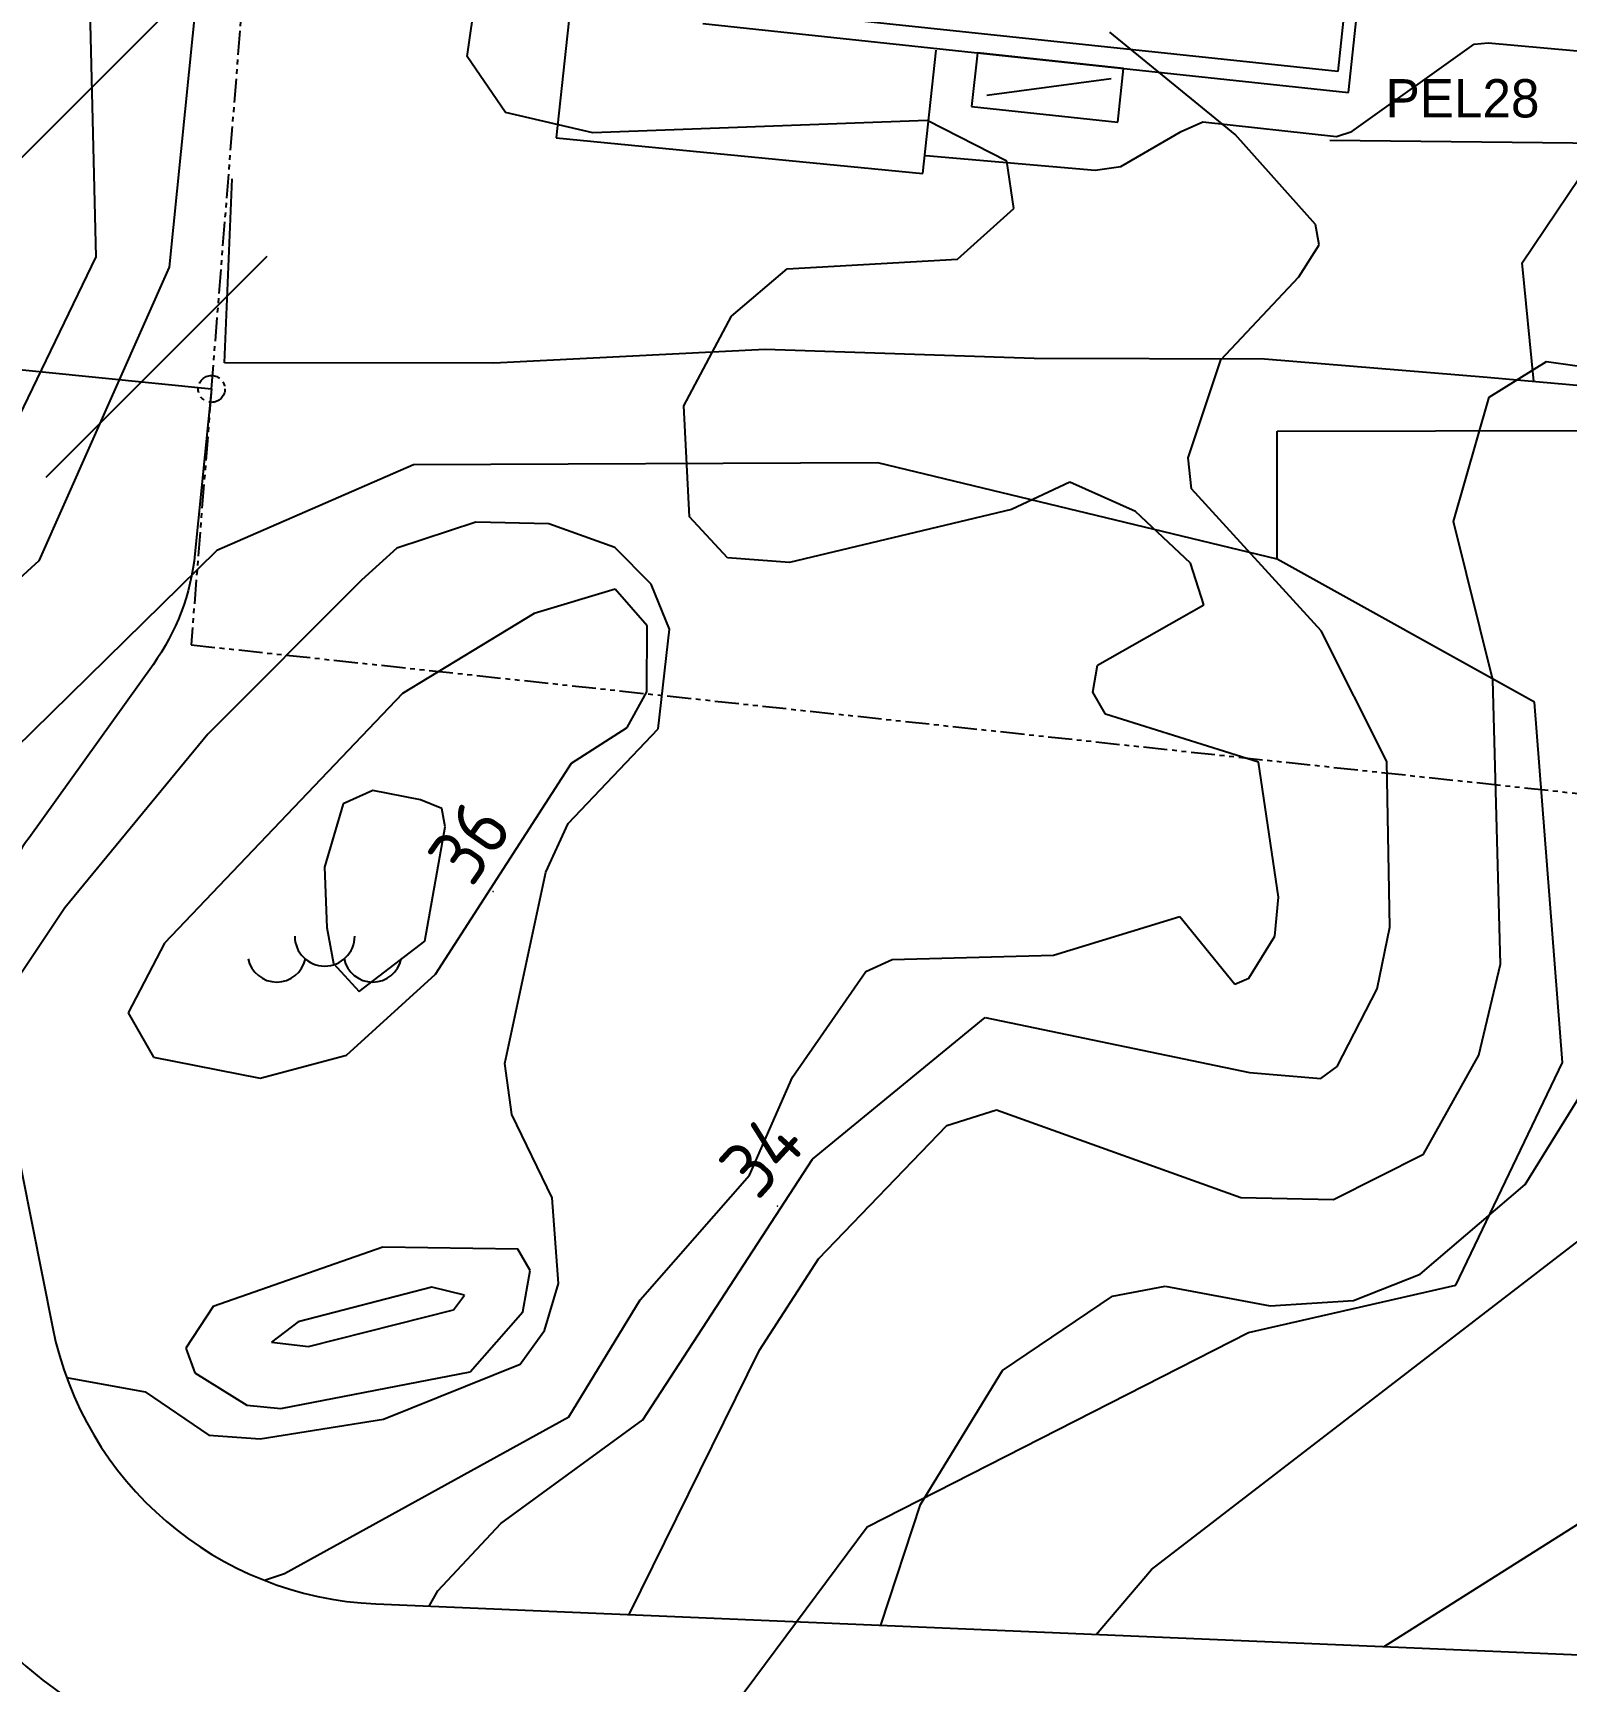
# Model space of a CAD drawing. Header units: metres. Extents: x 139929 to 142176, y 6401995 to 6404420.
# Drawn here: x 140437.14 to 140477.15, y 6402284.77 to 6402327.79 of the extents above; entities that cross this region are included whole.
import ezdxf
from ezdxf.enums import TextEntityAlignment as Align

# ---------------------------------------------------------------- set-up
doc = ezdxf.new("R2010")
doc.units = ezdxf.units.M
doc.header["$LTSCALE"] = 0.5
doc.linetypes.add('HAECK', pattern=[0])
doc.linetypes.add('PHANTOM', pattern=[2.5, 1.25, -0.25, 0.25, -0.25, 0.25, -0.25])
doc.layers.get('0').update_dxf_attribs({"color": 1})
doc.layers.add('LM_GRÄNSPUNKT_TEXT_NY', color=94, linetype='Continuous', lineweight=25)
for name, color, linetype in [('M-BEF-BYGGNAD', 3, 'Continuous'), ('M-BEF-FORNFYND', 4, 'Continuous'), ('M-BEF-HÄCK', 7, 'Continuous'), ('M-BEF-MARKLINJE', 4, 'Continuous'), ('M-BEF-NIVÅKURVA-PRIMÄR-0.5M', 12, 'Continuous'), ('M-BEF-NIVÅKURVA-PRIMÄR-1.0M', 12, 'Continuous'), ('M-BEF-STAKET', 4, 'STAKET'), ('M-BEF-TELE-TEXT', 1, 'Continuous'), ('M-BEF-VÄGKANTSTÖD', 1, 'Continuous'), ('M-GR-FASTIGHETSGRÄNS', 3, 'PHANTOM'), ('M-STOMLINJE', 3, 'Continuous')]:
    doc.layers.add(name, color=color, linetype=linetype)
doc.styles.add('ISO', font='iso.shx', dxfattribs={"height": 2.5})
doc.styles.add('ITALICC', font='italicc', dxfattribs={"oblique": 10})
doc.styles.add('Style-font38', font='font38.shx')
doc.linetypes.add('STAKET', pattern='A,7,[134,morastr.shx,S=0.8,R=0,X=0,Y=0],0.6,[134,morastr.shx,S=0.8,R=0,X=0,Y=0],1', length=8.6)
picture_1 = doc.add_image_def('image1.png', size_in_pixel=(962, 792))

# ---------------------------------------------------------------- blocks, each defined once
blk = doc.blocks.new('PRI_M_BERG')
for centre, radius, start, end in [((0, 0.867), 0.784, 180, 0), ((-1.252, 0.43), 0.765, 192.2902, 347.7098), ((1.252, 0.43), 0.765, 192.2902, 347.7098)]:
    blk.add_arc(centre, radius, start, end)
blk = doc.blocks.new('LIGGARPUNKT')
blk.add_circle((0, 0), 0.35)
at = {"layer": 'LM_GRÄNSPUNKT_TEXT_NY', "style": 'ITALICC', "oblique": 10}
blk.add_attdef('PUNKTBETECKNING', (0.5, -0.35), '', height=0.7, dxfattribs=at)
blk = doc.blocks.new('PRI_NIVÅ_HÖJDPKT')
at = {"color": 0, "linetype": 'Continuous', "lineweight": -3}
blk.add_circle((183, 184), 0.0005, dxfattribs=at)

msp = doc.modelspace()

# ---------------------------------------------------------------- hatches: boundary and pattern name
at = {"layer": 'M-BEF-FORNFYND'}
h = msp.add_hatch(dxfattribs=at)
h.set_pattern_fill('ANSI31', color=13, scale=2)
h.paths.add_polyline_path([(140426.713, 6402370.307), (140420.855, 6402376.412), (140411.054, 6402383.213), (140403.484, 6402387.15), (140394.943, 6402391.956), (140390.625, 6402395.157), (140385.662, 6402397.629), (140381.852, 6402400.172), (140377.274, 6402403.822), (140370.194, 6402407.321), (140358.287, 6402414.699), (140344.841, 6402421.059), (140334.271, 6402425.284), (140320.287, 6402428.867), (140310.489, 6402427.392), (140308.895, 6402419.035), (140313.284, 6402410.323), (140319.846, 6402399.896), (140330.344, 6402380.737), (140331.799, 6402371.174), (140329.709, 6402366.053), (140329.672, 6402366.077), (140328.672, 6402365.744), (140328.672, 6402364.744), (140328.21, 6402364.712), (140328.21, 6402365.027), (140328.477, 6402365.289), (140328.477, 6402364.755), (140328.487, 6402364.755, -0.304584), (140328.264, 6402364.748), (140328.264, 6402365.08), (140328.535, 6402366.185), (140317.405, 6402365.772), (140305.722, 6402365.115), (140294.076, 6402363.998), (140285.884, 6402362.614), (140284.971, 6402358.431), (140287.694, 6402354.908), (140296.888, 6402354.736), (140314.66, 6402353.212), (140333.963, 6402344.88), (140344.811, 6402339.977), (140351.285, 6402335.06), (140367.926, 6402321.067), (140384.961, 6402312.144), (140397.924, 6402310.347), (140413.82, 6402309.63), (140434.397, 6402315.386), (140443.429, 6402317.748), (140443.023, 6402327.087), (140442.917, 6402346.056), (140436.133, 6402357.975)])
h.paths.add_polyline_path([(140406.458, 6402367.061), (140407.458, 6402366.394), (140406.458, 6402366.061)], flags=16)
h.paths.add_polyline_path([(140363.892, 6402353.982), (140331.636, 6402356.643), (140334.596, 6402358.538), (140344.72, 6402364.932), (140354.432, 6402370.966), (140366.394, 6402375.285)], flags=16)
h.paths.add_polyline_path([(140350.448, 6402375.576), (140350.448, 6402376.576), (140351.448, 6402375.909)], flags=16)
h.paths.add_polyline_path([(140434.133, 6402318.367), (140435.133, 6402317.7), (140434.133, 6402317.367)], flags=16)
h.paths.add_polyline_path([(140311.504, 6402363.442), (140311.504, 6402364.442), (140312.504, 6402363.775)], flags=16)

# ---------------------------------------------------------------- linework, layer by layer
at = {"layer": 'M-BEF-BYGGNAD'}
for p, q in [((140471.469, 6402326.228), (140472.488, 6402335.746)), ((140451.922, 6402335.455), (140450.793, 6402325.052)), ((140472.066, 6402335.057), (140471.192, 6402326.783)), ((140471.192, 6402326.783), (140455.141, 6402328.479)), ((140454.624, 6402328.032), (140471.469, 6402326.228)), ((140460.361, 6402324.114), (140460.706, 6402327.338)), ((140461.786, 6402327.265), (140461.636, 6402325.866)), ((140465.602, 6402326.856), (140461.786, 6402327.265)), ((140465.453, 6402325.458), (140465.602, 6402326.856)), ((140462.034, 6402326.161), (140465.281, 6402326.594)), ((140461.636, 6402325.866), (140465.453, 6402325.458)), ((140450.793, 6402325.052), (140460.361, 6402324.114))]:
    msp.add_line(p, q, dxfattribs=at)
at = {"layer": 'M-BEF-HÄCK', "color": 1, "linetype": 'HAECK', "lineweight": -3}
msp.add_line((140442.131, 6402319.172), (140442.333, 6402323.976), dxfattribs=at)
at = {"layer": 'M-BEF-MARKLINJE'}
for p, q in [((140438.53, 6402331.913), (140438.777, 6402321.944)), ((140441.578, 6402330.453), (140440.689, 6402321.67)), ((140476.002, 6402321.786), (140478.101, 6402324.9)), ((140438.777, 6402321.944), (140434.779, 6402313.669)), ((140440.689, 6402321.67), (140437.292, 6402314.003)), ((140476.308, 6402318.687), (140476.002, 6402321.786)), ((140469.611, 6402317.391), (140477.878, 6402317.411)), ((140469.613, 6402314.054), (140469.611, 6402317.391)), ((140447.068, 6402316.512), (140441.931, 6402314.279)), ((140459.19, 6402316.561), (140447.068, 6402316.512)), ((140469.613, 6402314.054), (140459.19, 6402316.561)), ((140441.931, 6402314.279), (140436.116, 6402308.568)), ((140437.292, 6402314.003), (140432.497, 6402309.66)), ((140476.324, 6402310.319), (140469.613, 6402314.054)), ((140477.058, 6402300.911), (140476.324, 6402310.319)), ((140474.276, 6402295.103), (140477.058, 6402300.911)), ((140468.864, 6402293.86), (140474.276, 6402295.103)), ((140458.911, 6402288.788), (140468.864, 6402293.86)), ((140451.13, 6402278.355), (140458.911, 6402288.788))]:
    msp.add_line(p, q, dxfattribs=at)
at = {"layer": 'M-BEF-MARKLINJE', "lineweight": -3}
for p, q in [((140441.578, 6402330.453), (140440.689, 6402321.67)), ((140476.002, 6402321.786), (140478.101, 6402324.9)), ((140440.689, 6402321.67), (140437.292, 6402314.003)), ((140476.308, 6402318.687), (140476.002, 6402321.786)), ((140469.611, 6402317.391), (140477.878, 6402317.411)), ((140469.613, 6402314.054), (140469.611, 6402317.391)), ((140447.068, 6402316.512), (140441.931, 6402314.279)), ((140459.19, 6402316.561), (140447.068, 6402316.512)), ((140469.613, 6402314.054), (140459.19, 6402316.561)), ((140441.931, 6402314.279), (140436.116, 6402308.568)), ((140437.292, 6402314.003), (140432.497, 6402309.66)), ((140476.324, 6402310.319), (140469.613, 6402314.054)), ((140477.058, 6402300.911), (140476.324, 6402310.319)), ((140474.276, 6402295.103), (140477.058, 6402300.911)), ((140468.864, 6402293.86), (140474.276, 6402295.103)), ((140458.911, 6402288.788), (140468.864, 6402293.86)), ((140451.13, 6402278.355), (140458.911, 6402288.788))]:
    msp.add_line(p, q, dxfattribs=at)
at = {"layer": 'M-BEF-NIVÅKURVA-PRIMÄR-0.5M', "linetype": 'Continuous', "lineweight": -3}
for p, q in [((140448.467, 6402327.17, 34.5), (140448.705, 6402328.788, 34.5)), ((140449.47, 6402325.711, 34.5), (140448.467, 6402327.17, 34.5)), ((140451.745, 6402325.179, 34.5), (140449.47, 6402325.711, 34.5)), ((140460.471, 6402325.505, 34.5), (140451.745, 6402325.179, 34.5)), ((140462.554, 6402324.438, 34.5), (140460.471, 6402325.505, 34.5)), ((140462.737, 6402323.201, 34.5), (140462.554, 6402324.438, 34.5)), ((140461.264, 6402321.877, 34.5), (140462.737, 6402323.201, 34.5)), ((140455.371, 6402320.393, 34.5), (140456.818, 6402321.627, 34.5)), ((140456.818, 6402321.627, 34.5), (140461.264, 6402321.877, 34.5)), ((140454.125, 6402318.054, 34.5), (140455.371, 6402320.393, 34.5)), ((140475.142, 6402318.283, 33.5), (140476.644, 6402319.207, 33.5)), ((140476.644, 6402319.207, 33.5), (140479.726, 6402318.774, 33.5)), ((140474.213, 6402315.037, 33.5), (140475.142, 6402318.283, 33.5)), ((140454.268, 6402315.158, 34.5), (140454.125, 6402318.054, 34.5)), ((140464.199, 6402316.063, 34.5), (140462.679, 6402315.343, 34.5)), ((140465.917, 6402315.294, 34.5), (140464.199, 6402316.063, 34.5)), ((140455.265, 6402314.089, 34.5), (140454.268, 6402315.158, 34.5)), ((140462.679, 6402315.343, 34.5), (140456.884, 6402313.959, 34.5)), ((140467.349, 6402313.95, 34.5), (140465.917, 6402315.294, 34.5)), ((140448.696, 6402315.012, 35.5), (140446.634, 6402314.341, 35.5)), ((140450.601, 6402314.975, 35.5), (140448.696, 6402315.012, 35.5)), ((140452.32, 6402314.358, 35.5), (140450.601, 6402314.975, 35.5)), ((140475.242, 6402310.897, 33.5), (140474.213, 6402315.037, 33.5)), ((140446.634, 6402314.341, 35.5), (140445.714, 6402313.504, 35.5)), ((140453.273, 6402313.394, 35.5), (140452.32, 6402314.358, 35.5)), ((140456.884, 6402313.959, 34.5), (140455.265, 6402314.089, 34.5)), ((140467.699, 6402312.856, 34.5), (140467.349, 6402313.95, 34.5)), ((140445.714, 6402313.504, 35.5), (140441.7, 6402309.485, 35.5)), ((140453.752, 6402312.225, 35.5), (140453.273, 6402313.394, 35.5)), ((140464.918, 6402311.283, 34.5), (140467.699, 6402312.856, 34.5)), ((140453.454, 6402309.623, 35.5), (140453.752, 6402312.225, 35.5)), ((140464.799, 6402310.574, 34.5), (140464.918, 6402311.283, 34.5)), ((140475.44, 6402303.482, 33.5), (140475.242, 6402310.897, 33.5)), ((140465.132, 6402310.001, 34.5), (140464.799, 6402310.574, 34.5)), ((140469.122, 6402308.752, 34.5), (140465.132, 6402310.001, 34.5)), ((140441.7, 6402309.485, 35.5), (140437.971, 6402304.948, 35.5)), ((140451.107, 6402307.152, 35.5), (140453.454, 6402309.623, 35.5)), ((140469.647, 6402305.231, 34.5), (140469.122, 6402308.752, 34.5)), ((140446.003, 6402308.011, 36.5), (140445.235, 6402307.661, 36.5)), ((140447.254, 6402307.764, 36.5), (140446.003, 6402308.011, 36.5)), ((140447.808, 6402307.541, 36.5), (140447.254, 6402307.764, 36.5)), ((140445.235, 6402307.661, 36.5), (140444.742, 6402306.011, 36.5)), ((140447.898, 6402307.06, 36.5), (140447.808, 6402307.541, 36.5)), ((140447.361, 6402304.077, 36.5), (140447.898, 6402307.06, 36.5)), ((140450.521, 6402305.884, 35.5), (140451.107, 6402307.152, 35.5)), ((140444.742, 6402306.011, 36.5), (140444.81, 6402304.437, 36.5)), ((140449.453, 6402300.884, 35.5), (140450.521, 6402305.884, 35.5)), ((140469.549, 6402304.213, 34.5), (140469.647, 6402305.231, 34.5)), ((140437.971, 6402304.948, 35.5), (140436.035, 6402302.058, 35.5)), ((140444.81, 6402304.437, 36.5), (140444.977, 6402303.492, 36.5)), ((140463.776, 6402303.715, 34.5), (140467.07, 6402304.721, 34.5)), ((140467.07, 6402304.721, 34.5), (140468.506, 6402302.952, 34.5)), ((140445.646, 6402302.765, 36.5), (140447.361, 6402304.077, 36.5)), ((140468.874, 6402303.112, 34.5), (140469.549, 6402304.213, 34.5)), ((140444.977, 6402303.492, 36.5), (140445.646, 6402302.765, 36.5)), ((140458.877, 6402303.287, 34.5), (140459.565, 6402303.6, 34.5)), ((140459.565, 6402303.6, 34.5), (140463.776, 6402303.715, 34.5)), ((140474.878, 6402301.105, 33.5), (140475.44, 6402303.482, 33.5)), ((140456.959, 6402300.531, 34.5), (140458.877, 6402303.287, 34.5)), ((140468.506, 6402302.952, 34.5), (140468.874, 6402303.112, 34.5)), ((140449.632, 6402299.556, 35.5), (140449.453, 6402300.884, 35.5)), ((140473.43, 6402298.521, 33.5), (140474.878, 6402301.105, 33.5)), ((140455.838, 6402297.967, 34.5), (140456.959, 6402300.531, 34.5)), ((140460.99, 6402299.263, 33.5), (140462.285, 6402299.679, 33.5)), ((140462.285, 6402299.679, 33.5), (140468.659, 6402297.388, 33.5)), ((140450.686, 6402297.377, 35.5), (140449.632, 6402299.556, 35.5)), ((140457.635, 6402295.783, 33.5), (140460.99, 6402299.263, 33.5)), ((140471.079, 6402297.333, 33.5), (140473.43, 6402298.521, 33.5)), ((140452.987, 6402294.715, 34.5), (140455.838, 6402297.967, 34.5)), ((140450.854, 6402295.146, 35.5), (140450.686, 6402297.377, 35.5)), ((140468.659, 6402297.388, 33.5), (140471.079, 6402297.333, 33.5)), ((140466.326, 6402287.68, 32.5), (140478.073, 6402296.717, 32.5)), ((140456.102, 6402293.399, 33.5), (140457.635, 6402295.783, 33.5)), ((140447.546, 6402295.05, 36.5), (140444.059, 6402294.141, 36.5)), ((140448.403, 6402294.84, 36.5), (140447.546, 6402295.05, 36.5)), ((140450.484, 6402293.918, 35.5), (140450.854, 6402295.146, 35.5)), ((140444.325, 6402293.497, 36.5), (140448.111, 6402294.451, 36.5)), ((140448.111, 6402294.451, 36.5), (140448.403, 6402294.84, 36.5)), ((140451.124, 6402291.663, 34.5), (140452.987, 6402294.715, 34.5)), ((140444.059, 6402294.141, 36.5), (140443.359, 6402293.613, 36.5)), ((140443.359, 6402293.613, 36.5), (140444.325, 6402293.497, 36.5)), ((140449.849, 6402293.039, 35.5), (140450.484, 6402293.918, 35.5)), ((140452.697, 6402286.5, 33.5), (140456.102, 6402293.399, 33.5)), ((140438.011, 6402292.692, 35.5), (140440.063, 6402292.317, 35.5)), ((140446.284, 6402291.597, 35.5), (140449.849, 6402293.039, 35.5)), ((140440.063, 6402292.317, 35.5), (140441.728, 6402291.185, 35.5)), ((140443.066, 6402291.09, 35.5), (140446.284, 6402291.597, 35.5)), ((140443.702, 6402287.571, 34.5), (140451.124, 6402291.663, 34.5)), ((140441.728, 6402291.185, 35.5), (140443.066, 6402291.09, 35.5)), ((140443.177, 6402287.396, 34.5), (140443.702, 6402287.571, 34.5)), ((140464.887, 6402285.984, 32.5), (140466.326, 6402287.68, 32.5))]:
    msp.add_line(p, q, dxfattribs=at)
at = {"layer": 'M-BEF-NIVÅKURVA-PRIMÄR-1.0M', "linetype": 'Continuous', "lineweight": -3}
for p, q in [((140468.51, 6402325.133, 34), (140465.244, 6402327.805, 34)), ((140470.608, 6402322.79, 34), (140468.51, 6402325.133, 34)), ((140470.709, 6402322.257, 34), (140470.608, 6402322.79, 34)), ((140470.177, 6402321.418, 34), (140470.709, 6402322.257, 34)), ((140468.139, 6402319.257, 34), (140470.177, 6402321.418, 34)), ((140467.288, 6402316.693, 34), (140468.139, 6402319.257, 34)), ((140467.373, 6402315.886, 34), (140467.288, 6402316.693, 34)), ((140470.763, 6402312.177, 34), (140467.373, 6402315.886, 34)), ((140452.334, 6402313.264, 36), (140450.215, 6402312.633, 36)), ((140453.165, 6402312.313, 36), (140452.334, 6402313.264, 36)), ((140450.215, 6402312.633, 36), (140446.784, 6402310.543, 36)), ((140453.162, 6402310.585, 36), (140453.165, 6402312.313, 36)), ((140472.47, 6402308.765, 34), (140470.763, 6402312.177, 34)), ((140446.784, 6402310.543, 36), (140440.568, 6402304.03, 36)), ((140452.643, 6402309.655, 36), (140453.162, 6402310.585, 36)), ((140451.19, 6402308.722, 36), (140452.643, 6402309.655, 36)), ((140447.639, 6402303.217, 36), (140451.19, 6402308.722, 36)), ((140472.55, 6402304.441, 34), (140472.47, 6402308.765, 34)), ((140476.08, 6402297.729, 33), (140482.138, 6402307.506, 33)), ((140472.218, 6402302.835, 34), (140472.55, 6402304.441, 34)), ((140440.568, 6402304.03, 36), (140439.621, 6402302.204, 36)), ((140445.317, 6402301.101, 36), (140447.639, 6402303.217, 36)), ((140471.173, 6402300.809, 34), (140472.218, 6402302.835, 34)), ((140439.621, 6402302.204, 36), (140440.278, 6402301.049, 36)), ((140457.478, 6402298.387, 34), (140461.992, 6402302.083, 34)), ((140461.992, 6402302.083, 34), (140468.891, 6402300.647, 34)), ((140440.278, 6402301.049, 36), (140443.066, 6402300.499, 36)), ((140443.066, 6402300.499, 36), (140445.317, 6402301.101, 36)), ((140468.891, 6402300.647, 34), (140470.754, 6402300.492, 34)), ((140470.754, 6402300.492, 34), (140471.173, 6402300.809, 34)), ((140453.058, 6402291.588, 34), (140457.478, 6402298.387, 34)), ((140473.346, 6402295.385, 33), (140476.08, 6402297.729, 33)), ((140446.268, 6402296.088, 36), (140441.839, 6402294.546, 36)), ((140449.792, 6402296.039, 36), (140446.268, 6402296.088, 36)), ((140450.109, 6402295.482, 36), (140449.792, 6402296.039, 36)), ((140449.92, 6402294.402, 36), (140450.109, 6402295.482, 36)), ((140471.604, 6402294.703, 33), (140473.346, 6402295.385, 33)), ((140465.311, 6402294.811, 33), (140466.685, 6402295.071, 33)), ((140466.685, 6402295.071, 33), (140469.429, 6402294.559, 33)), ((140441.839, 6402294.546, 36), (140441.127, 6402293.457, 36)), ((140462.441, 6402292.875, 33), (140465.311, 6402294.811, 33)), ((140469.429, 6402294.559, 33), (140471.604, 6402294.703, 33)), ((140448.545, 6402292.837, 36), (140449.92, 6402294.402, 36)), ((140441.127, 6402293.457, 36), (140441.358, 6402292.809, 36)), ((140441.358, 6402292.809, 36), (140442.716, 6402291.965, 36)), ((140443.603, 6402291.878, 36), (140448.545, 6402292.837, 36)), ((140460.305, 6402289.372, 33), (140462.441, 6402292.875, 33)), ((140442.716, 6402291.965, 36), (140443.603, 6402291.878, 36)), ((140449.351, 6402288.876, 34), (140453.058, 6402291.588, 34)), ((140472.405, 6402285.666, 32), (140482.038, 6402291.765, 32)), ((140459.268, 6402286.222, 33), (140460.305, 6402289.372, 33)), ((140447.707, 6402287.116, 34), (140449.351, 6402288.876, 34)), ((140447.476, 6402286.722, 34), (140447.707, 6402287.116, 34))]:
    msp.add_line(p, q, dxfattribs=at)
at = {"layer": 'M-BEF-STAKET', "color": 1, "linetype": 'STAKET', "lineweight": -3}
for p, q in [((140456.247, 6402319.519), (140449.163, 6402319.166)), ((140463.265, 6402319.286), (140456.247, 6402319.519)), ((140449.163, 6402319.166), (140442.131, 6402319.172)), ((140469.278, 6402319.274), (140463.265, 6402319.286)), ((140475.094, 6402318.795), (140469.278, 6402319.274)), ((140483.687, 6402318.027), (140475.094, 6402318.795))]:
    msp.add_line(p, q, dxfattribs=at)
at = {"layer": 'M-BEF-TELE-TEXT', "linetype": 'Continuous'}
msp.add_line((140470.985, 6402324.984), (140482.624, 6402324.864), dxfattribs=at)
at = {"layer": 'M-BEF-VÄGKANTSTÖD', "lineweight": -3}
for p, q in [((140471.561, 6402325.217), (140474.755, 6402327.494)), ((140474.755, 6402327.494), (140475.116, 6402327.524)), ((140475.116, 6402327.524), (140485.421, 6402326.605)), ((140467.101, 6402325.217), (140467.672, 6402325.465)), ((140467.672, 6402325.465), (140471.159, 6402325.084)), ((140465.53, 6402324.298), (140467.101, 6402325.217)), ((140471.159, 6402325.084), (140471.561, 6402325.217)), ((140460.444, 6402324.583), (140464.864, 6402324.202)), ((140464.864, 6402324.202), (140465.53, 6402324.298))]:
    msp.add_line(p, q, dxfattribs=at)
at = {"layer": 'M-GR-FASTIGHETSGRÄNS'}
for p, q in [((140441.797, 6402318.493), (140443.725, 6402342.593)), ((140441.797, 6402318.493), (140443.725, 6402342.593)), ((140441.797, 6402318.493), (140441.263, 6402311.813)), ((140441.263, 6402311.813), (140490.677, 6402306.517))]:
    msp.add_line(p, q, dxfattribs=at)
at = {"layer": 'M-STOMLINJE', "flags": 128}
for points in [[(140254.108, 6402296.311), (140258.946, 6402336.218, 0.105597), (140275.64, 6402336.93), (140276.251, 6402337.088, -0.075036), (140285.157, 6402338.011), (140295.435, 6402337.533, -0.107593), (140307.766, 6402334.24), (140308.156, 6402334.04, 0.094008), (140318.879, 6402330.866), (140441.797, 6402318.493), (140441.364, 6402314.189, -0.131207), (140440.27, 6402311.293), (140437.033, 6402306.78, 0.207746), (140436.025, 6402302.108), (140437.642, 6402294.01, 0.34569), (140446.087, 6402286.78), (140482.428, 6402285.241, 0.315112), (140485.327, 6402287.092), (140485.966, 6402288.636)], [(140262.974, 6402307.405, -0.164212), (140261.659, 6402313.73), (140262.584, 6402321.353, -0.308542), (140270.082, 6402329.915), (140277.603, 6402331.86, -0.075036), (140284.906, 6402332.617), (140295.184, 6402332.138, -0.107593), (140305.295, 6402329.439), (140305.686, 6402329.238, 0.094008), (140318.338, 6402325.493), (140341.159, 6402323.196), (140402.435, 6402317.028), (140422.903, 6402314.967, -0.329541), (140429.067, 6402309.374), (140432.328, 6402293.048, 0.34569), (140445.464, 6402281.802), (140478.221, 6402280.415)]]:
    msp.add_lwpolyline(points, format="xyb", dxfattribs=at)

# ---------------------------------------------------------------- block references
at = {"layer": 'M-BEF-MARKLINJE'}
msp.add_blockref('PRI_M_BERG', (140444.751, 6402303.346), dxfattribs=at)
msp.add_blockref('PRI_M_BERG', (140444.751, 6402303.346), dxfattribs=at)
at = {"layer": 'M-BEF-NIVÅKURVA-PRIMÄR-1.0M', "color": 1, "linetype": 'Continuous', "lineweight": -3, "xscale": 0.001, "yscale": 0.001, "zscale": 0.001}
for p in [(140448.963, 6402305.195, 36), (140456.386, 6402296.973, 34)]:
    msp.add_blockref('PRI_NIVÅ_HÖJDPKT', p, dxfattribs=at)
at = {"layer": 'M-GR-FASTIGHETSGRÄNS', "rotation": 354.2518991682771}
msp.add_blockref('LIGGARPUNKT', (140441.797, 6402318.493), dxfattribs=at)

# ---------------------------------------------------------------- texts
at = {"layer": 'M-BEF-NIVÅKURVA-PRIMÄR-1.0M', "style": 'ISO'}
for s, rotation, p in [('36', 55.008, (140448.963, 6402305.195)), ('34', 47.556, (140456.386, 6402296.973))]:
    msp.add_text(s, height=1.5, rotation=rotation, dxfattribs=at).set_placement(p, align=Align.BOTTOM_LEFT)
at = {"layer": 'M-BEF-TELE-TEXT', "linetype": 'Continuous', "style": 'Style-font38'}
msp.add_text('PEL28', height=1, dxfattribs=at).set_placement((140472.441, 6402325.58))

# ---------------------------------------------------------------- pictures from other files: only their frames are drawn
at = {"layer": 'Defpoints'}
image = msp.add_image(picture_1, insert=(140201.298, 6402155.02), size_in_units=(323.275, 266.147), rotation=0.54152, dxfattribs=at)
image.dxf.flags = 7

doc.saveas('drawing.dxf')
